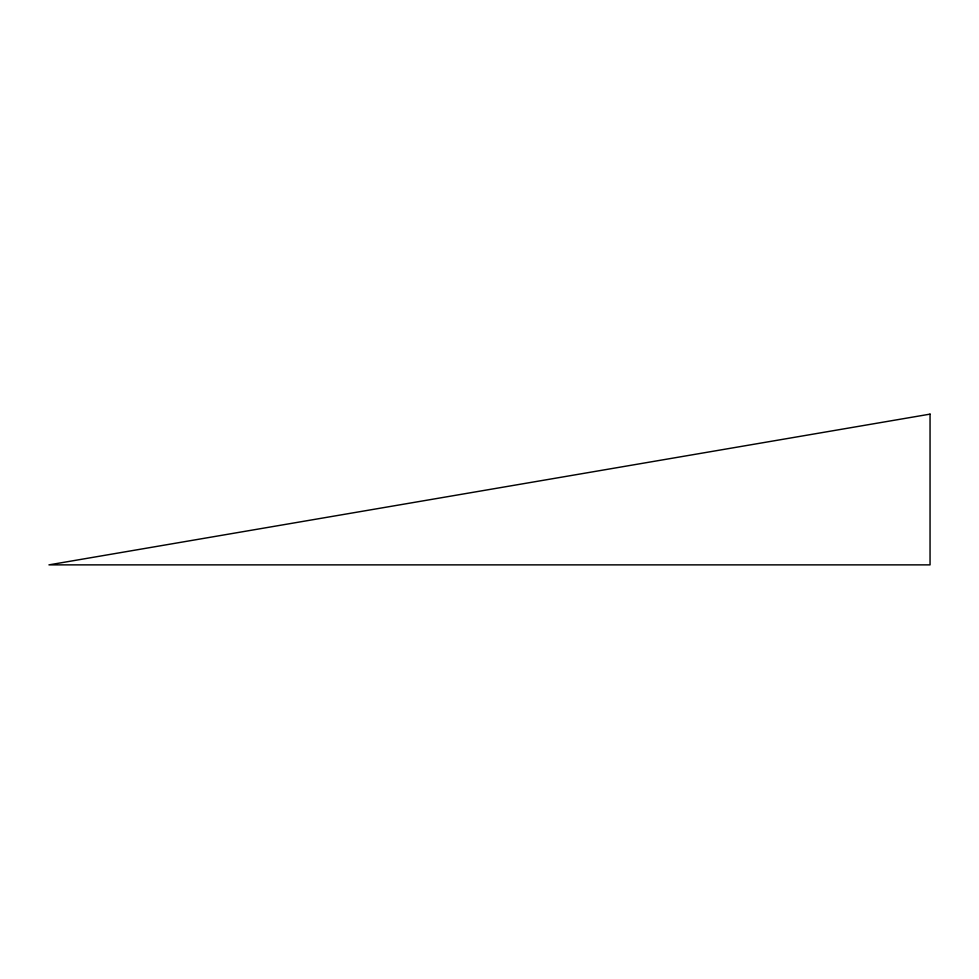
<?xml version="1.0" encoding="UTF-8"?>
<svg xmlns="http://www.w3.org/2000/svg" width="979" height="979" viewBox="0 0 979 979"><rect width="100%" height="100%" fill="white"/><g stroke="black" fill="none" stroke-linecap="round" stroke-linejoin="round"><path stroke-width="1.47" d="M930.05 414.129L48.95 564.871L930.05 564.871L930.05 414.129"/></g></svg>
